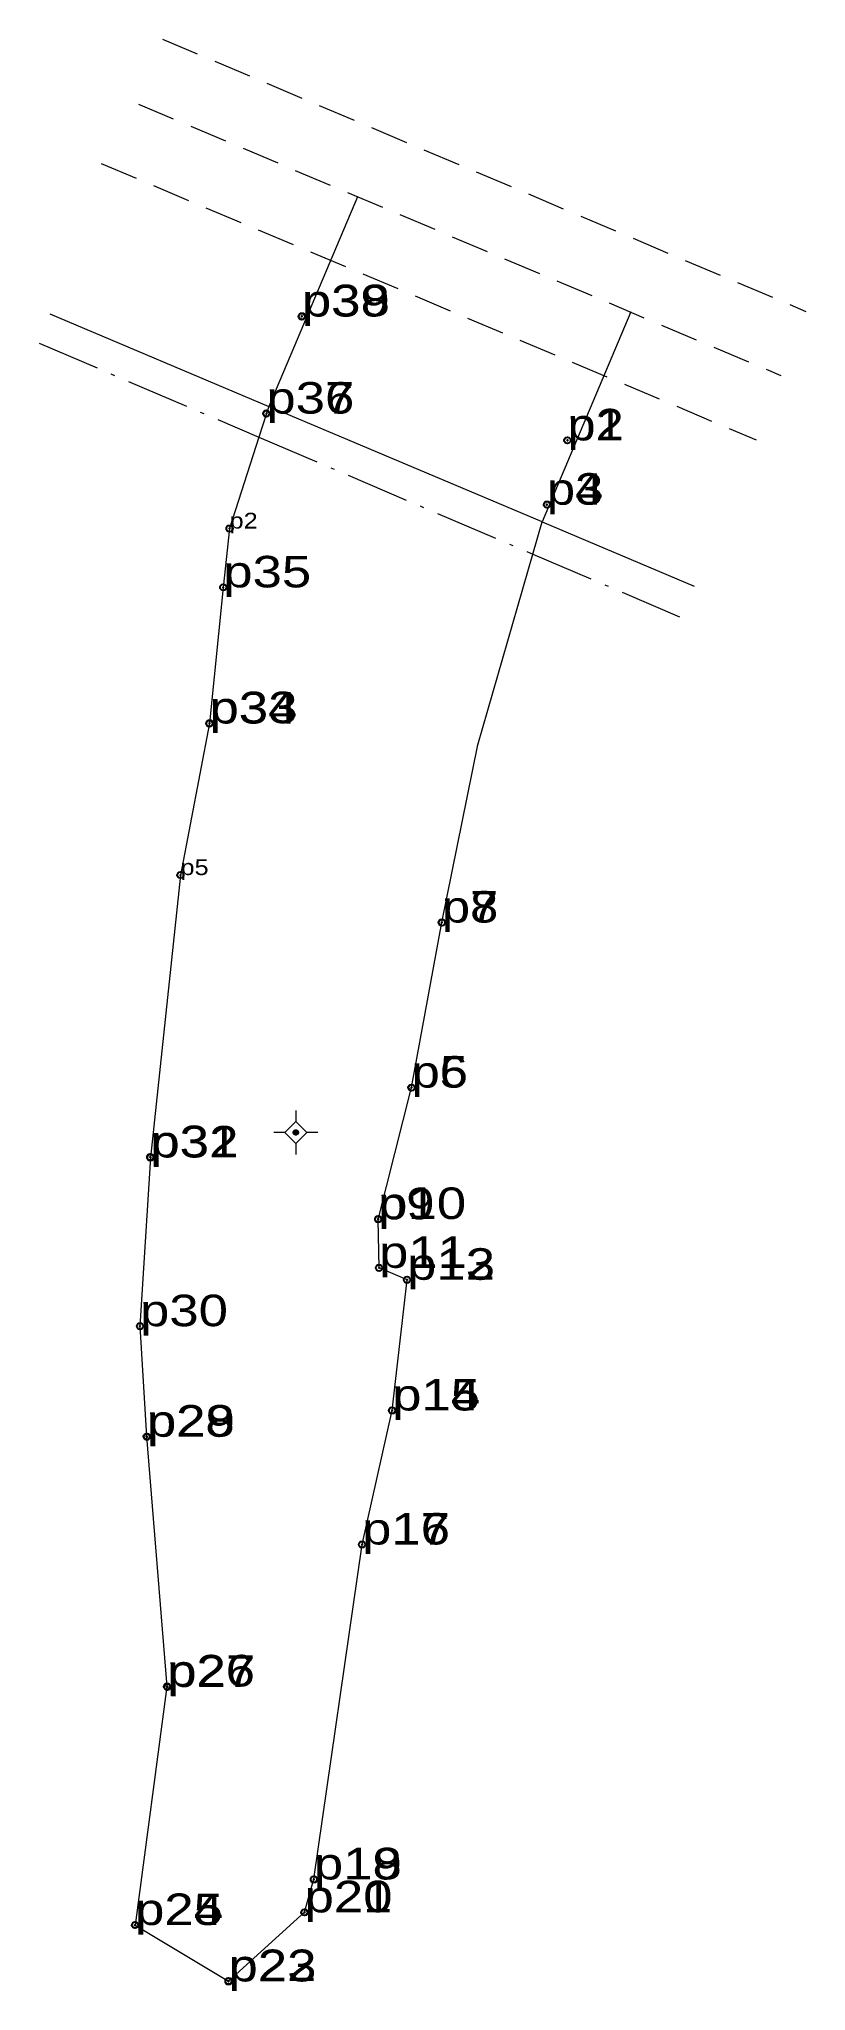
# Model space of a CAD drawing. Header units: metres. Extents: x 550190 to 550234, y 1838164 to 1838275.
import ezdxf

# ---------------------------------------------------------------- set-up
doc = ezdxf.new("R2010")
doc.units = ezdxf.units.M
doc.header["$LTSCALE"] = 0.72
doc.header["$PDMODE"] = 32
doc.header["$PDSIZE"] = 0.36
doc.linetypes.add('DOT_DASHED', pattern=[7.7, 5, -1.2, 0.3, -1.2])
doc.linetypes.add('MEDIUM_DASHED', pattern=[4.5, 3, -1.5])
for name, color, linetype, lineweight in [('10', 7, 'Continuous', 13), ('11', 7, 'DOT_DASHED', 13), ('16', 7, 'Continuous', 13), ('22', 7, 'MEDIUM_DASHED', 13), ('30', 7, 'DOT_DASHED', 13), ('5', 7, 'Continuous', 13)]:
    doc.layers.add(name, color=color, linetype=linetype, lineweight=lineweight)
doc.layers.add('12', color=7, linetype='Continuous')
doc.layers.add('7', color=7, linetype='Continuous')

msp = doc.modelspace()

# ---------------------------------------------------------------- hatches: boundary and pattern name
at = {"layer": '11'}
msp.add_hatch(color=256, dxfattribs=at).paths.add_polyline_path([(550205.253, 1838212.668, 1), (550204.953, 1838212.668, 1)])

# ---------------------------------------------------------------- linework, layer by layer
at = {"layer": '10'}
for points in [[(550218.62, 1838245.68), (550219.15, 1838247.52), (550203.57, 1838254.11), (550203.42, 1838253.7), (550202.99, 1838252.36)], [(550202.99, 1838252.36), (550201.32, 1838247.14), (550200.96, 1838243.78), (550200.18, 1838236.03), (550198.52, 1838227.36), (550196.81, 1838211.24), (550196.21, 1838201.61), (550196.59, 1838195.31), (550197.75, 1838181.05), (550195.93, 1838167.43), (550201.26, 1838164.23), (550205.6, 1838168.16), (550206.13, 1838170.04), (550208.88, 1838189.15), (550210.59, 1838196.8), (550211.45, 1838204.26), (550209.85, 1838204.94), (550209.8, 1838207.71), (550211.71, 1838215.23), (550213.43, 1838224.65), (550215.48, 1838234.8), (550218.62, 1838245.68)]]:
    msp.add_lwpolyline(points, dxfattribs=at)
at = {"layer": '11'}
for p, q in [((550205.1, 1838213.92), (550205.1, 1838213.29)), ((550204.48, 1838212.67), (550203.85, 1838212.67)), ((550206.35, 1838212.67), (550205.73, 1838212.67)), ((550205.1, 1838212.04), (550205.1, 1838211.42))]:
    msp.add_line(p, q, dxfattribs=at)
msp.add_lwpolyline([(550205.1, 1838213.29), (550204.48, 1838212.67), (550205.1, 1838212.04), (550205.73, 1838212.67)], close=True, dxfattribs=at)
msp.add_circle((550205.103, 1838212.668), 0.15, dxfattribs=at)
at = {"layer": '16'}
for p, q in [((550191.06, 1838259.39), (550203.57, 1838254.11)), ((550219.15, 1838247.52), (550227.84, 1838243.85))]:
    msp.add_line(p, q, dxfattribs=at)
at = {"layer": '22'}
for p, q in [((550197.49, 1838275.08), (550234.21, 1838259.53)), ((550196.12, 1838271.37), (550232.78, 1838255.87)), ((550194, 1838267.97), (550231.36, 1838252.21))]:
    msp.add_line(p, q, dxfattribs=at)
at = {"layer": '30'}
for p, q in [((550190.45, 1838257.72), (550202.99, 1838252.36)), ((550202.99, 1838252.36), (550218.62, 1838245.68)), ((550218.62, 1838245.68), (550227, 1838242.1))]:
    msp.add_line(p, q, dxfattribs=at)
at = {"layer": '5'}
for p, q in [((550208.63, 1838266.08), (550203.57, 1838254.11)), ((550224.21, 1838259.5), (550219.15, 1838247.52))]:
    msp.add_line(p, q, dxfattribs=at)
at = {"layer": '7'}
for p in [(550205.44, 1838259.24), (550205.45, 1838259.26), (550203.42, 1838253.71), (550203.42, 1838253.7), (550220.6, 1838252.18), (550220.6, 1838252.17), (550219.43, 1838248.51), (550219.43, 1838248.5), (550201.32, 1838247.14), (550200.96, 1838243.78), (550200.17, 1838236.01), (550200.18, 1838236.03), (550198.52, 1838227.36), (550213.43, 1838224.65), (550213.44, 1838224.65), (550211.7, 1838215.23), (550211.71, 1838215.23), (550196.79, 1838211.26), (550196.81, 1838211.24), (550209.8, 1838207.73), (550209.8, 1838207.71), (550209.85, 1838204.94), (550211.45, 1838204.26), (550196.21, 1838201.61), (550210.59, 1838196.8), (550210.6, 1838196.8), (550196.59, 1838195.31), (550196.61, 1838195.3), (550208.88, 1838189.15), (550197.75, 1838181.05), (550197.77, 1838181.02), (550206.13, 1838170.04), (550206.13, 1838170.03), (550195.92, 1838167.43), (550195.93, 1838167.43), (550205.59, 1838168.15), (550205.6, 1838168.16), (550201.26, 1838164.23), (550201.26, 1838164.21)]:
    msp.add_point(p, dxfattribs=at)

# ---------------------------------------------------------------- texts
at = {"layer": '12'}
for s, height, width, p in [('p39', 1.8, 1.25, (550205.44, 1838259.24)), ('p38', 1.8, 1.25, (550205.45, 1838259.26)), ('p36', 1.8, 1.25, (550203.42, 1838253.7)), ('p37', 1.8, 1.25, (550203.42, 1838253.7)), ('p2', 1.8, 1.2, (550220.6, 1838252.17)), ('p1', 1.8, 1.2, (550220.6, 1838252.18)), ('p3', 1.8, 1.2, (550219.43, 1838248.5)), ('p4', 1.8, 1.2, (550219.43, 1838248.5)), ('p2', 0.9, 1.2, (550201.32, 1838247.14)), ('p35', 1.8, 1.25, (550200.96, 1838243.78)), ('p34', 1.8, 1.25, (550200.17, 1838236.01)), ('p33', 1.8, 1.25, (550200.18, 1838236.03)), ('p5', 0.9, 1.2, (550198.52, 1838227.36)), ('p7', 1.8, 1.2, (550213.43, 1838224.65)), ('p8', 1.8, 1.2, (550213.44, 1838224.65)), ('p6', 1.8, 1.2, (550211.7, 1838215.23)), ('p5', 1.8, 1.2, (550211.71, 1838215.23)), ('p31', 1.8, 1.25, (550196.79, 1838211.26)), ('p32', 1.8, 1.25, (550196.81, 1838211.24)), ('p9', 1.8, 1.2, (550209.8, 1838207.71)), ('p10', 1.8, 1.25, (550209.8, 1838207.73)), ('p11', 1.8, 1.25, (550209.85, 1838204.94)), ('p12', 1.8, 1.25, (550211.45, 1838204.26)), ('p13', 1.8, 1.25, (550211.45, 1838204.26)), ('p30', 1.8, 1.25, (550196.21, 1838201.61)), ('p15', 1.8, 1.25, (550210.59, 1838196.8)), ('p14', 1.8, 1.25, (550210.6, 1838196.8)), ('p28', 1.8, 1.25, (550196.59, 1838195.31)), ('p29', 1.8, 1.25, (550196.61, 1838195.3)), ('p16', 1.8, 1.25, (550208.88, 1838189.15)), ('p17', 1.8, 1.25, (550208.88, 1838189.15)), ('p26', 1.8, 1.25, (550197.75, 1838181.05)), ('p27', 1.8, 1.25, (550197.77, 1838181.02)), ('p18', 1.8, 1.25, (550206.13, 1838170.04)), ('p19', 1.8, 1.25, (550206.13, 1838170.03)), ('p21', 1.8, 1.25, (550205.59, 1838168.15)), ('p20', 1.8, 1.25, (550205.6, 1838168.16)), ('p25', 1.8, 1.25, (550195.92, 1838167.43)), ('p24', 1.8, 1.25, (550195.93, 1838167.43)), ('p22', 1.8, 1.25, (550201.26, 1838164.23)), ('p23', 1.8, 1.25, (550201.26, 1838164.21))]:
    msp.add_text(s, height=height, dxfattribs=dict(at, width=width)).set_placement(p)

doc.saveas('drawing.dxf')
